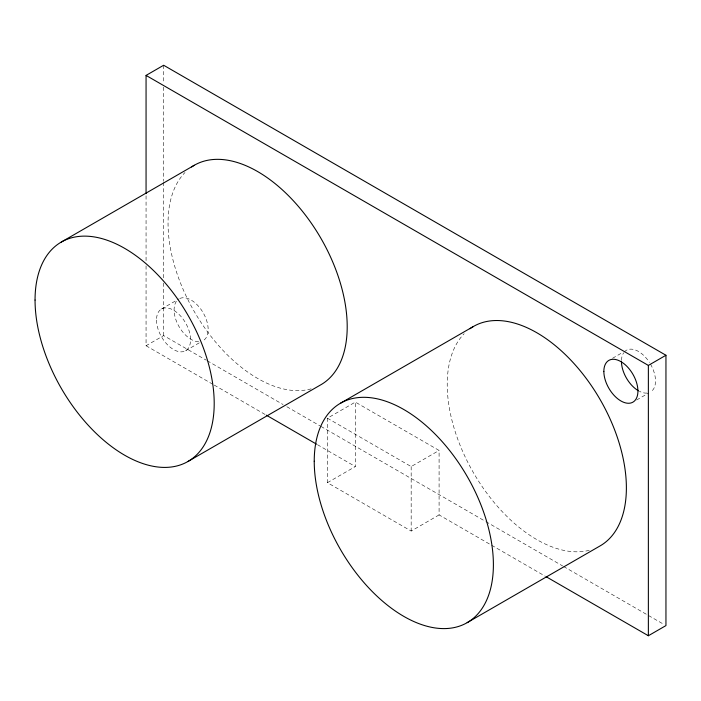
<?xml version="1.0" encoding="UTF-8"?>
<svg xmlns="http://www.w3.org/2000/svg" width="701" height="701" viewBox="0 0 701 701"><rect width="100%" height="100%" fill="white"/><g stroke="black" fill="none" stroke-linecap="round" stroke-linejoin="round"><path stroke-width="0.53" stroke-dasharray="3.5 2.63" d="M161.493 309.01L179.079 298.863M146.062 265.845L146.062 345.742L163.648 335.586L206.296 360.209M185.59 350.745L201.318 341.659M439.089 514.92L411.172 531.043L327.42 482.682L327.42 418.208L355.337 402.094L439.089 450.445L439.089 514.92L545.15 576.152M327.42 482.682L355.337 466.568L355.337 402.094M327.42 418.208L411.172 466.568L439.089 450.445M612.543 358.272L622.725 352.393M636.631 399.999L648.67 393.059M207.242 360.761L283.064 404.53M286.858 406.72L320.024 425.875M320.97 426.418L484.934 521.08M485.881 521.632L562.649 565.952M563.595 566.496L664.057 624.495M146.062 345.742L213.297 384.56M214.243 385.103L265.372 414.624M317.457 444.697L355.337 466.568M411.172 466.568L411.172 531.043M163.648 65.254L163.648 82.771M163.648 87.143L163.648 181.27M163.648 182.365L163.648 278.674M163.648 283.055L163.648 335.586M146.062 195.798L146.062 261.473M198.663 341.72A24.097 13.906 60 0 1 178.694 326A24.097 13.906 60 0 1 176.372 301.369M179.894 298.451A24.097 13.906 60 0 1 203.562 313.452A24.097 13.906 60 0 1 203.176 340.59M646.988 393.077A24.097 13.906 60 0 1 639.356 391.281M621.454 360.279A24.097 13.906 60 0 1 623.715 352.769M624.302 352.016A24.097 13.906 60 0 1 649.424 362.382M650.519 364.17A24.097 13.906 60 0 1 650.519 391.99M311.113 388.845A126.688 73.141 60 0 1 194.747 312.357A126.688 73.141 60 0 1 184.994 172.507M589.234 550.311A126.688 73.141 60 0 1 473.464 472.737A126.688 73.141 60 0 1 464.167 333.694M156.507 320.042A24.097 13.906 60 0 0 182.058 351.832A24.097 13.906 60 0 0 182.058 317.763A24.097 13.906 60 0 0 156.507 320.042"/><path stroke-width="1.05" d="M146.062 193.607L146.062 75.41L163.648 65.254L665.95 355.258L665.95 625.59L648.364 635.746L546.097 576.695M61.285 242.055L194.282 165.278M187.973 461.477L320.962 384.7A126.688 73.141 60 0 0 319.577 236.044A126.688 73.141 60 0 0 191.592 166.961M340.467 403.241L473.464 326.456M146.062 75.41L648.364 365.414L665.95 355.258M467.146 622.663L600.144 545.877A126.688 73.141 60 0 0 598.286 396.433A126.688 73.141 60 0 0 469.898 328.76M266.327 415.176L316.51 444.154M648.364 365.414L648.364 635.746M638.471 390.799A24.097 13.906 60 0 1 621.437 361.287M603.85 371.442A24.097 13.906 60 0 0 629.402 403.233A24.097 13.906 60 0 0 629.402 369.155A24.097 13.906 60 0 0 603.85 371.442M35.05 300.054A126.688 73.141 60 0 0 169.414 467.208A126.688 73.141 60 0 0 169.414 288.05A126.688 73.141 60 0 0 35.05 300.054M314.232 461.232A126.688 73.141 60 0 0 448.596 628.394A126.688 73.141 60 0 0 448.596 449.227A126.688 73.141 60 0 0 314.232 461.232"/></g></svg>
